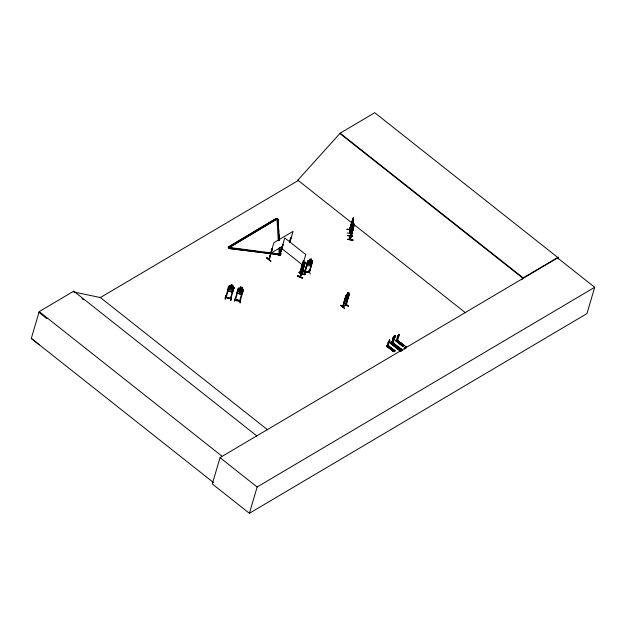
<?xml version="1.0" encoding="UTF-8"?>
<svg xmlns="http://www.w3.org/2000/svg" width="626" height="626" viewBox="0 0 626 626"><rect width="100%" height="100%" fill="white"/><g stroke="black" fill="none" stroke-linecap="round" stroke-linejoin="round"><path stroke-width="0.94" d="M393.793 351.695L386.508 346.233L386.766 345.615L387.588 346.123L387.361 346.64L388.55 345.92L387.956 344.895C387.189 345.701 388.034 344.636 387.69 345.505L395.014 350.834L394.286 350.263L393.073 351.076L394.286 350.263M387.76 345.341L387.956 344.895M392.205 342.226L392.017 341.733M403.434 344.856L402.221 345.669L403.434 344.856L404.161 345.419L402.831 346.397L395.655 340.818C398.355 339.3 395.609 339.738 397.823 340.051L396.508 341.225C397.283 340.38 394.873 339.715 396.641 340.771M302.843 267.482C302.757 269.587 303.915 263.163 303.86 265.267C306.028 258.389 303.133 269.18 303.68 265.854L302.82 267.983L304.526 263.147M347.602 239.492L352.923 240.173M352.508 233.701L347.172 232.982M280.049 255.228L279.658 254.97L282.913 244.359L283.265 244.641L279.986 255.205M280.198 254.876L279.759 254.532M280.221 255.165L280.26 254.727M300.816 271.191C299.862 270.174 301.755 271.911 300.316 271.316L303.524 260.666L303.884 260.948L303.524 260.666M391.962 341.694L392.267 342.14M396.798 339.902L396.548 339.495L396.829 339.808M352.344 228.334L351.937 231.886L352.391 230.517L352.383 231.354M353.127 220.344L353.51 219.053L351.914 224.218L352.109 221.44M352.375 231.417L352.36 227.707M349.746 233.318L353.064 221.995L352.939 218.294L349.457 229.687L349.707 233.295L353.009 221.987M349.879 229.601L349.59 229.241L349.957 233.341L352.814 222.433L353.025 222.793M349.699 232.958L350.059 232.911M350.388 238.991L349.981 235.595L350.153 236.37L353.322 224.225M350.137 236.331L353.197 225.493L350.153 236.37M350.075 239.304L350.239 238.85L350.466 239.242M350.098 236.01L350.333 239.672L353.22 228.764L353.424 229.116M303.485 267.592C305.371 262.411 301.388 272.709 302.28 269.102M302.1 270.033L302.295 269.063M304.541 262.67L304.314 263.374M389.63 340.834L389.575 340.794A1.213 0.469 -52.1 0 1 389.333 342.07L389.388 342.117A1.213 0.469 -52.1 0 0 389.63 340.834L389.685 339.605M396.876 339.981L404.161 345.419M396.524 340.622L397.369 340.184L398.527 336.71A1.213 0.469 -52.1 0 0 398.77 335.426L399.005 334.253L398.512 334.417M299.948 276.895L301.771 273.765L299.971 276.935L303.258 265.588L304.956 262.364L301.568 274.118L301.935 273.891M353.972 226.221L353.729 223.357L353.956 226.229L350.09 239.562M225.728 295.597L225.203 298.97M225.172 299.189L225.696 295.621M230.869 298.524L225.759 297.014M226.072 297.491L225.595 297.381M226.229 297.389L226.088 297.679M229.218 287.013L228.74 286.88L229.218 287.013L226.15 297.663M230.352 298.641C233.482 299.4 216.917 295.323 230.83 298.915M230.329 298.485L230.971 298.406L230.767 298.931L234.108 287.444L232.434 286.575L232.825 285.245M231.338 297.1L230.532 300.394M233.428 288.132L233.874 288.383L233.428 288.132L230.352 298.805M228.114 290.988C227.958 289.353 227.801 286.278 229.672 285.738L233.686 286.872M229.672 285.738L230.822 286.137L231.213 284.807M230.791 286.043L231.174 284.744L232.888 285.253L232.52 286.512M233.075 290.949L232.168 292.092L228.122 290.941M235.353 297.788L234.515 301.278M235.54 299.604L235.04 299.291L240.165 300.856M241.472 294.376L237.418 293.273L241.472 294.376L242.379 293.234L241.433 294.353M238.514 289.322L238.036 289.189L238.514 289.322L235.368 299.964M238.271 288.422L238.968 288.054L242.982 289.189L243.397 289.799L242.982 289.189M240.087 288.359L240.462 287.068L242.192 287.537L240.462 287.068M239.641 301.153L239.797 300.574C242.121 301.959 233.592 300.918 235.118 299.306M240.149 301.122L243.404 289.76L242.317 293.25M240.642 299.431L240.008 303.007L240.65 299.236M242.716 290.464L243.162 290.714L242.716 290.464L239.539 301.083M350.349 239.625L350.2 239.179M387.439 346.076L388.269 342.798A1.213 0.469 -52.1 0 1 388.84 341.319L388.785 341.272A1.213 0.469 -52.1 0 0 388.214 342.751L387.384 346.037L388.23 345.599L389.333 342.07M393.011 338.588L391.766 343.502L392.948 342.782L394.685 337.57A1.815 0.704 -52.1 0 0 395.233 335.708A1.815 0.704 -52.1 0 0 393.558 336.725A1.815 0.704 -52.1 0 0 393.011 338.588L391.853 343.572L393.034 342.845L394.771 337.633A1.815 0.704 -52.1 0 0 395.319 335.771A1.815 0.704 -52.1 0 0 393.644 336.788A1.815 0.704 -52.1 0 0 393.097 338.65M396.579 340.669L397.353 337.344A1.213 0.469 -52.1 0 1 397.925 335.865L398.785 334.284M309.463 272.247L312.444 261.605L311.991 261.637L308.97 272.318L309.518 271.739L309.041 271.723M309.573 271.872L309.033 271.919M39.211 344.762L31.3 338.439L39.195 311.607L73.751 291.16L256.746 435.892L256.519 436.658M73.751 291.16L73.524 291.927L100.403 297.553L298.25 180.499L297.827 180.163L298.211 180.531M232.802 248.256L228.936 247.755L228.169 247.153L276.238 218.443L278.038 219.186L279.399 240.525M228.936 247.755L276.997 219.045L278.273 240.72M228.983 248.475L279.282 254.696L228.983 248.475L229.03 247.426L228.271 246.824M228.983 286.059L225.579 297.53L225.704 296.998L226.291 297.154M234.108 287.444L232.136 292.037M240.509 287.123L240.118 288.461L239.14 288.617L238.428 291.027L238.991 292.303L240.603 292.741L241.769 291.935L242.481 289.525L241.738 288.86M241.73 288.899L242.192 287.537M228.169 247.153L276.238 218.443M276.997 219.045L229.781 247.254M278.742 232.121L278.038 219.186M270.776 261.081C258.781 251.3 278.773 267.795 266.895 257.802M268.797 259.461L269.399 259.039L268.734 259.493L272.2 248.788L269.243 259.461M269.219 259.446L272.2 248.788M281.497 253.804L277.96 255.729M221.714 456.659L220.039 457.653L212.3 483.937L249.398 513.289L586.961 313.579L594.7 287.287L557.594 257.943L557.743 257.45L374.747 112.711L340.2 133.158L297.827 180.163L465.478 312.765M279.65 254.915L284.791 237.966L305.762 254.555L300.676 271.574L300.269 271.23L303.407 260.745M277.208 254.054L280.174 254.438L279.838 247.317M289.65 241.511L290.464 238.741M289.517 242.536L290.879 237.927M289.705 242.239L291.059 237.63M289.846 242.34L293.078 231.346L273.891 242.7L268.977 259.594M299.205 272.772C310.637 265.487 291.442 277.169 302.765 270.589M299.345 272.779L304.463 274.65L299.447 272.592M300.331 271.301L300.558 270.768M300.605 271.52L300.378 270.847M303.845 264.548L300.144 277.005L300.457 276.269M304.846 263.28L301.74 274.188L305.019 263.35M309.424 272.287L312.648 260.823L312.241 260.353L307.64 261.089L306.623 264.563L306.826 265.854L310.739 265.612L311.631 264.297M307.695 261.097L304.392 272.56L309.408 272.255M304.502 272.576L307.483 261.911L307.937 261.887L304.948 272.553L304.338 272.435M307.937 261.887L304.901 272.396M303.579 270.409L304.917 274.368M311.505 259.172L309.823 259.234L309.455 260.565L308.524 261.05L307.812 263.46L308.344 264.446L309.893 264.352L311.028 263.264L311.74 260.854L311.036 260.471L311.482 259.133L311.106 260.424M309.823 259.234L309.502 260.604L307.64 261.089M308.618 270.307L310.308 274.008M309.017 272.302L308.954 271.77M309.393 271.707L309.291 272.107L304.51 272.028L304.987 271.997M249.398 513.289L257.137 486.997L594.7 287.287M352.258 229.977L346.937 229.28L352.274 229.899M347.344 235.611L352.735 236.088L347.399 235.384M352.79 219.163L349.535 230.024L352.853 219.632L352.219 223.185L352.148 222.05M349.723 229.719L353.432 217.832L353.494 219.053M352.986 219.202L353.377 217.825L353.361 219.061M352.383 228.936L353.095 226.526L352.454 230.071L352.25 228.592M352 231.377L352.078 230.219M353.612 227.848L350.145 239.609L349.911 235.947M345.92 295.527L344.144 302.569L346.882 300.903L348.604 295.895L347.618 296.176M345.873 296.442L342.774 306.99L346.061 296.137M343.009 306.63L347.587 293.078L347.25 294.408M344.308 303.242L348.439 306.231L344.496 303.101M345.763 297.686L346.788 295.558L347.993 294.877L346.788 295.558M348.713 292.452L347.305 298.735L345.333 300.785L345.051 300.104M344.597 308.477C341.076 305.058 337.617 303.328 344.629 308.438M346.319 304.353L342.602 306.834L345.967 295.558L349.23 293.234L345.802 304.979L349.261 294.243L346.303 304.925L342.837 306.951M345.943 305.089L346.147 304.674L343.087 306.357M387.134 345.779L387.658 344.746L387.431 345.513L394.662 351.209L395.053 350.975L387.525 344.91M387.502 345.56L387.721 344.793M388.84 341.319L389.536 339.769M387.588 346.123L388.48 345.881M390.882 342.79L390.655 343.549L392.659 341.71L393.746 342.563L391.766 344.323C392.932 343.056 389.317 342.054 391.97 343.643M391.015 342.712L390.859 343.259L401.063 351.139M391.336 342.962L392.314 341.561L391.751 341.913M391.43 343.04L391.766 341.78M392.22 341.483L391.876 342.633M392.361 342.344L392.659 341.71M390.514 348.972L391.696 348.252C393.918 349.034 389.231 350.341 392.424 348.815M392.111 343.557L391.946 344.104L393.746 342.563M392.588 350.701L393.801 349.887L393.073 349.324L391.884 350.044L393.073 349.324M402.995 346.311L395.781 340.661L396.008 340.153M396.219 340.317L396.806 339.331L396.641 340.153L403.066 345.262M396.281 340.372L396.587 339.503M397.353 337.344L397.408 337.383A1.213 0.469 -52.1 0 1 397.98 335.904L398.465 334.581M396.735 340.716L397.823 340.051M397.314 340.145L398.472 336.663A1.213 0.469 -52.1 0 0 398.715 335.387L399.052 334.48M398.269 346.749L396.454 347.962L398.269 346.749C402.033 347.915 394.075 350.067 399.365 347.594M399.654 343.564L400.843 342.845C403.066 343.619 398.371 344.934 401.571 343.408M398.551 349.433L400.335 348.353L401.383 349.339M399.646 350.278L401.423 349.198M401.759 345.2L402.941 344.48L402.213 343.917L401.008 344.723L402.213 343.917M402.972 346.147L395.781 340.661M404.318 349.026A1.213 0.469 -52.1 0 1 404.975 347.813L405.249 346.702M521.748 279.814L523.187 277.889L557.743 257.45M558.11 258.961L558.658 257.098M302.468 278.163C298.516 274.955 293.469 275.33 302.483 278.124M405.257 346.867L405.726 346.147M343.22 306.396L342.774 306.427M346.334 304.901L346.421 304.502M352.047 225.493L351.585 226.354L351.757 221.839M353.322 224.272L353.784 223.365M391.798 341.913L392.385 342.054M347.626 299.392L346.843 300.871L344.104 302.53M391.821 349.073L391.446 348.619M400.28 343.236L400.437 343.697M400.969 343.666L400.969 343.322M303.633 264.829L304.4 263.577L303.14 266.966M304.995 262.443L304.58 263.17L304.94 261.778L300.151 276.614M302.045 270.009L303.43 267.552M347.383 295.722L348.698 293.962L347.524 295.871C348.541 296.693 347.187 297.96 347.187 296.309L345.802 298.164L347.039 296.168C345.967 295.049 347.618 294.455 347.336 295.589M345.771 299.205L344.934 300.59L346.311 298.719L346.577 299.58L346.953 299.361L346.64 298.281M304.385 272.427L309.385 272.099M348.087 296.239L346.092 298.273L345.802 297.593M310.692 265.534L312.648 260.823M392.095 341.96L391.673 341.812M352.477 228.873L352.853 228.349L352.563 230.532L353.455 227.551L353.017 227.754L353.322 225.446L352.454 228.873M346.452 296.88L345.106 298.015M387.58 345.489L394.63 351.225M400.523 351.46L390.773 343.549M391.915 342.837L402.252 350.396M404.13 345.513L396.618 340.239L396.954 339.934M393.918 351.671L386.633 346.068L387.815 345.247M403.903 345.654L396.579 340.098M303.508 270.589L305.12 274.352M353.056 225.916L353.4 225.493L352.375 230.595M301.795 273.429L300.214 276.95M269.352 259.047L268.851 259.133L269.274 259.391M386.672 346.139L393.942 351.655M404.114 345.56L396.861 340.082M397.518 347.258L397.807 348.095L398.527 347.563M226.244 297.295L230.431 298.406M345.693 297.342L348.408 295.691M346.35 297.334L347.438 296.669M386.766 345.615L394.036 351.554M388.683 345.458L387.862 344.949M395.014 350.834L393.871 351.695M272.333 248.898L271.872 248.984M283.265 244.641L282.788 244.43M298.985 272.607L302.601 270.424M270.8 253.217L282.475 246.308M347.587 293.078L348.768 292.381L348.385 293.68M349.394 294.353L348.94 294.439M346.389 297.24L347.493 296.591M347.665 298.414L344.895 300.05L347.688 298.422L348.447 296.943M557.594 257.943L222.191 456.338L39.195 311.607M234.891 299.69L240.094 301.106M239.758 300.59L235.579 299.447M398.402 347.946L397.369 347.532L398.426 347.571M238.968 288.054L238.224 288.351L234.969 299.862M305.238 274.157L303.594 270.401L303.258 270.635M230.838 286.098L229.844 286.293L229.132 288.711L229.695 289.979L231.307 290.417L232.473 289.619L233.185 287.201L232.449 286.536M400.397 343.228L400.875 343.33M397.604 347.32L398.199 347.391M391.258 348.635L391.845 348.87M391.712 349.089L391.164 348.917M309.878 259.313L311.435 259.219M311.052 260.51L312.217 260.439M307.538 262.044L308 262.012M312.507 261.738L311.991 261.637M304.526 272.2L308.978 272.013M353.181 221.127L353.072 222.019M277.936 219.515L276.136 218.771M352.328 229.758L346.937 229.28M349.613 229.75L349.95 232.982M347.344 235.532L352.681 236.221M229.03 247.426L280.268 254.109M234.727 248.506L237.622 248.89M239.555 249.14L242.45 249.516M244.383 249.766L247.278 250.15M249.211 250.4L251.143 250.65M254.039 251.026L255.971 251.284M258.867 251.66L260.792 251.91M263.695 252.286L265.62 252.536M268.515 252.92L270.448 253.17M273.343 253.546L275.276 253.796M347.563 296.239L348.017 296.317M400.53 343.737L400.812 343.197L400.35 343.651M228.177 290.918L232.144 291.998M299.377 272.701L304.4 274.751M396.008 340.521L403.246 346.147M395.898 340.513L403.214 346.17M404.975 347.813L404.92 347.774A1.213 0.469 -52.1 0 0 404.263 348.979M392.518 341.796L393.613 342.641M392.447 342.391L402.526 350.224L392.439 342.453M393.065 343.212L402.291 350.38M392.831 343.283L402.135 350.474M392.682 343.439L401.947 350.583M391.798 343.862L401.11 351.1M391.61 344.104L400.867 351.256M266.793 258.029L270.745 261.12M340.2 133.158L523.187 277.889M340.051 133.651L523.046 278.382M346.483 294.862L345.888 295.527M281.692 248.483L302.671 265.072M344.863 299.001L344.934 300.089M344.347 303.172L348.299 306.294M99.972 297.217L267.623 429.812M81.967 298.602L83.501 299.815M220.039 457.653L257.137 486.997M31.3 338.439L213.529 482.568M38.976 312.374L46.88 318.697M237.457 293.273L237.199 291.826L237.403 293.304M353.189 218.764L353.236 219.491M352.915 240.212C353.354 239.375 347.328 238.584 347.594 239.523M278.867 234.061L279.243 239.883M279.736 247.646L280.174 254.438M278.86 248.154L279.188 255.025M344.167 301.489L344.19 302.507M405.648 348.314A1.213 0.469 -52.1 0 0 405.711 347.289L405.961 346.1L405.765 347.336A1.213 0.469 -52.1 0 1 405.703 348.353M352.015 222.183L352.454 221.98L352.148 224.28L353.041 221.228L352.571 221.338L352.907 219.194L352.031 222.12M347.594 239.312L352.915 240.032L347.594 239.312M231.315 296.888L230.736 300.683L231.346 296.896M230.704 286.528L230 288.946L231.612 289.384L232.316 286.966L230.704 286.528M231.44 285.104L231.315 285.534L232.348 285.816L232.473 285.386L231.44 285.104M240.001 288.852L239.296 291.262L240.9 291.7L241.613 289.29L240.001 288.852M240.736 287.42L240.611 287.85L241.644 288.132L241.769 287.702L240.736 287.42M309.354 260.995L308.641 263.413L310.199 263.319L310.911 260.901L309.354 260.995M310.073 259.469L309.948 259.9L311.075 259.407L310.073 259.469M347.101 294.823L345.638 299.752L346.726 299.087L348.205 294.173L347.101 294.823M346.984 295.707L346.859 296.137L347.688 295.284L346.984 295.707M347.743 293.203L347.618 293.633L348.455 292.78L347.743 293.203M400.374 350.85L402.15 349.762L400.374 350.85M297.553 275.909L302.569 277.991L297.546 275.941M308.767 261.089L309.377 262.513L307.828 264.109L309.635 262.764C309.635 264.767 311.881 263.961 310.073 262.458L311.552 260.964L309.831 262.184L309.299 261.065L308.767 261.089M239.351 288.727L240.008 290.511L238.412 291.732L240.274 290.879L241.401 292.545L240.72 290.691L242.246 289.564L240.47 290.308L239.351 288.727M233.748 288.656L228.568 287.248L233.748 288.664"/></g></svg>
